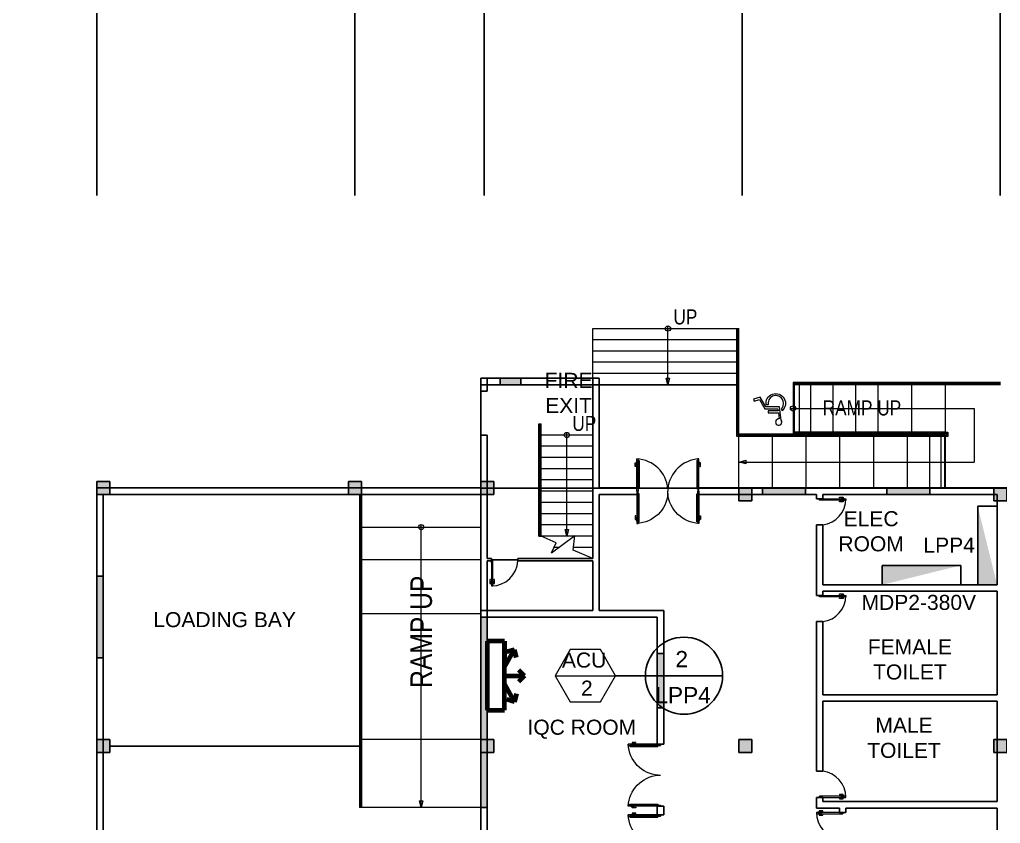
# Model space of a CAD drawing. Header units: millimetres. Extents: x 3339 to 2017737, y 4955 to 2748989.
# Drawn here: x 1331398 to 1354195, y 1293912 to 1312598 of the extents above; entities that cross this region are included whole.
import ezdxf

# ---------------------------------------------------------------- set-up
doc = ezdxf.new("R2010")
doc.units = ezdxf.units.MM
doc.header["$LTSCALE"] = 30
for name, color, linetype, lineweight in [('A-DETL-GENF', 92, 'Continuous', 13), ('A-DOOR', 31, 'Continuous', 13), ('ACU', 4, 'Continuous', 13), ('STAIR', 1, 'Continuous', 5), ('T-WAL', 4, 'Continuous', 5)]:
    doc.layers.add(name, color=color, linetype=linetype, lineweight=lineweight)
for name, color, linetype in [('DIM LINES', 7, 'Continuous'), ('TEXT', 7, 'Continuous'), ('window', 92, 'Continuous')]:
    doc.layers.add(name, color=color, linetype=linetype)
doc.styles.add('Arial Narrow', font='ARIALN.TTF', dxfattribs={"height": 200})
doc.styles.get("Standard").update_dxf_attribs({"font": 'arial.ttf'})
doc.dimstyles.new('GREEN', dxfattribs={"dimtxt": 1000, "dimasz": 600, "dimexe": 0.18, "dimexo": 0.0625, "dimgap": 0.09, "dimtad": 2, "dimdec": 0, "dimzin": 0, "dimdsep": 46, "dimtxsty": 'Standard', "dimblk": 'ARCHTICK', "dimcen": 0.09, "dimclrd": 3, "dimclre": 3, "dimclrt": 2, "dimadec": 0, "dimazin": 0, "dimtfac": 1, "dimtdec": 0, "dimtofl": 0, "dimtmove": 0, "dimatfit": 3, "dimfxl": 1, "dimtolj": 1, "dimtzin": 0, "dimarcsym": 0})

# ---------------------------------------------------------------- blocks, each defined once
blk = doc.blocks.new('double door no base 0.5')
at = {"color": 0}
for p, q in [((62065, 59903), (62095, 59903)), ((63478, 59903), (63508, 59903))]:
    blk.add_line(p, q, dxfattribs=at)
at = {"layer": 'A-DETL-GENF'}
for p, q in [((62095, 59843), (62095, 59193)), ((62118, 59843), (62095, 59843)), ((62118, 59193), (62118, 59843)), ((63456, 59193), (63456, 59843)), ((63456, 59843), (63478, 59843)), ((63478, 59843), (63478, 59193)), ((62036, 59324), (62027, 59332)), ((62027, 59332), (62027, 59271)), ((62042, 59332), (62027, 59332)), ((62036, 59271), (62036, 59324)), ((62036, 59324), (62042, 59324)), ((62042, 59324), (62042, 59332)), ((62065, 59299), (62061, 59294)), ((62061, 59294), (62061, 59218)), ((62065, 59214), (62065, 59299)), ((63508, 59214), (63508, 59299)), ((63508, 59299), (63513, 59294)), ((63513, 59294), (63513, 59218)), ((63532, 59324), (63532, 59332)), ((63532, 59332), (63546, 59332)), ((63538, 59324), (63532, 59324)), ((63538, 59324), (63546, 59332)), ((63538, 59271), (63538, 59324)), ((63546, 59332), (63546, 59271)), ((62027, 59271), (62036, 59271)), ((62037, 59271), (62027, 59271)), ((62027, 59271), (62027, 59242)), ((62027, 59242), (62037, 59242)), ((62037, 59242), (62037, 59271)), ((62037, 59268), (62037, 59244)), ((62061, 59268), (62037, 59268)), ((62037, 59244), (62061, 59244)), ((62061, 59244), (62061, 59268)), ((62061, 59218), (62065, 59214)), ((62095, 59193), (62118, 59193)), ((63478, 59193), (63456, 59193)), ((63513, 59218), (63508, 59214)), ((63513, 59244), (63513, 59268)), ((63513, 59268), (63537, 59268)), ((63537, 59244), (63513, 59244)), ((63537, 59271), (63546, 59271)), ((63537, 59242), (63537, 59271)), ((63537, 59268), (63537, 59244)), ((63546, 59242), (63537, 59242)), ((63546, 59271), (63538, 59271)), ((63546, 59271), (63546, 59242))]:
    blk.add_line(p, q, dxfattribs=at)
at = {"layer": 'A-DOOR', "lineweight": 18}
for p, q in [((62065, 59903), (62065, 59153)), ((62065, 59903), (62095, 59903)), ((62095, 59153), (62095, 59903)), ((63478, 59153), (63478, 59903)), ((63508, 59903), (63478, 59903)), ((63508, 59903), (63508, 59153)), ((62065, 59153), (62095, 59153)), ((63508, 59153), (63478, 59153))]:
    blk.add_line(p, q, dxfattribs=at)
at = {"layer": 'A-DOOR'}
blk.add_line((62787, 59847), (62787, 59903), dxfattribs=at)
for centre, start, end in [((62030, 59913), 272.6963, 355.0387), ((63544, 59913), 184.9613, 267.3037)]:
    blk.add_arc(centre, 760, start, end, dxfattribs=at)
blk = doc.blocks.new('_ArchTick')
at = {"color": 0, "linetype": 'ByBlock', "const_width": 0.15}
blk.add_lwpolyline([(-0.5, -0.5), (0.5, 0.5)], dxfattribs=at)
blk = doc.blocks.new('*D871')
at = {"layer": 'Defpoints', "color": 0, "transparency": 16777216}
for p in [(1375193, 1324539), (1285193, 1308509), (1375193, 1301709)]:
    blk.add_point(p, dxfattribs=at)
at = {"layer": 'DIM LINES', "color": 3, "linetype": 'ByBlock', "lineweight": -2, "transparency": 16777216}
for p, q in [((1285193, 1308509), (1285193, 1324539)), ((1285193, 1324539), (1375193, 1324539)), ((1375193, 1301709), (1375193, 1324539))]:
    blk.add_line(p, q, dxfattribs=at)
at = {"layer": 'DIM LINES', "color": 3, "lineweight": -2, "transparency": 16777216, "xscale": 600, "yscale": 600, "zscale": 600, "rotation": 180}
blk.add_blockref('_ArchTick', (1285193, 1324539), dxfattribs=at)
at = {"layer": 'DIM LINES', "color": 3, "lineweight": -2, "transparency": 16777216, "xscale": 600, "yscale": 600, "zscale": 600}
blk.add_blockref('_ArchTick', (1375193, 1324539), dxfattribs=at)
at = {"layer": 'DIM LINES', "color": 2, "transparency": 16777216, "insert": (1330193, 1325050), "char_height": 1000, "attachment_point": 5}
blk.add_mtext('\\A1;90000', dxfattribs=at)
blk = doc.blocks.new('*D873')
at = {"layer": 'Defpoints', "color": 0, "transparency": 16777216}
for p in [(1333193, 1319497), (1329193, 1308509), (1333193, 1308509)]:
    blk.add_point(p, dxfattribs=at)
at = {"layer": 'DIM LINES', "color": 3, "linetype": 'ByBlock', "lineweight": -2, "transparency": 16777216}
for p, q in [((1329193, 1308509), (1329193, 1319497)), ((1329193, 1319497), (1333193, 1319497)), ((1333193, 1308509), (1333193, 1319497))]:
    blk.add_line(p, q, dxfattribs=at)
at = {"layer": 'DIM LINES', "color": 3, "lineweight": -2, "transparency": 16777216, "xscale": 600, "yscale": 600, "zscale": 600, "rotation": 180}
blk.add_blockref('_ArchTick', (1329193, 1319497), dxfattribs=at)
at = {"layer": 'DIM LINES', "color": 3, "lineweight": -2, "transparency": 16777216, "xscale": 600, "yscale": 600, "zscale": 600}
blk.add_blockref('_ArchTick', (1333193, 1319497), dxfattribs=at)
at = {"layer": 'DIM LINES', "color": 2, "transparency": 16777216, "insert": (1331193, 1320008), "char_height": 1000, "attachment_point": 5}
blk.add_mtext('\\A1;4000', dxfattribs=at)
blk = doc.blocks.new('*D724')
at = {"layer": 'Defpoints', "color": 0, "transparency": 16777216}
for p in [(1354193, 1319497), (1333193, 1308509), (1354193, 1308509)]:
    blk.add_point(p, dxfattribs=at)
at = {"layer": 'DIM LINES', "color": 3, "linetype": 'ByBlock', "lineweight": -2, "transparency": 16777216}
for p, q in [((1333193, 1308509), (1333193, 1319497)), ((1333193, 1319497), (1354193, 1319497)), ((1354193, 1308509), (1354193, 1319497))]:
    blk.add_line(p, q, dxfattribs=at)
at = {"layer": 'DIM LINES', "color": 3, "lineweight": -2, "transparency": 16777216, "xscale": 600, "yscale": 600, "zscale": 600, "rotation": 180}
blk.add_blockref('_ArchTick', (1333193, 1319497), dxfattribs=at)
at = {"layer": 'DIM LINES', "color": 3, "lineweight": -2, "transparency": 16777216, "xscale": 600, "yscale": 600, "zscale": 600}
blk.add_blockref('_ArchTick', (1354193, 1319497), dxfattribs=at)
at = {"layer": 'DIM LINES', "color": 2, "transparency": 16777216, "insert": (1343693, 1320008), "char_height": 1000, "attachment_point": 5}
blk.add_mtext('\\A1;21000', dxfattribs=at)
blk = doc.blocks.new('*D725')
at = {"layer": 'Defpoints', "color": 0, "transparency": 16777216}
for p in [(1375193, 1319497), (1354193, 1308509), (1375193, 1308509)]:
    blk.add_point(p, dxfattribs=at)
at = {"layer": 'DIM LINES', "color": 3, "linetype": 'ByBlock', "lineweight": -2, "transparency": 16777216}
for p, q in [((1354193, 1308509), (1354193, 1319497)), ((1354193, 1319497), (1375193, 1319497)), ((1375193, 1308509), (1375193, 1319497))]:
    blk.add_line(p, q, dxfattribs=at)
at = {"layer": 'DIM LINES', "color": 3, "lineweight": -2, "transparency": 16777216, "xscale": 600, "yscale": 600, "zscale": 600, "rotation": 180}
blk.add_blockref('_ArchTick', (1354193, 1319497), dxfattribs=at)
at = {"layer": 'DIM LINES', "color": 3, "lineweight": -2, "transparency": 16777216, "xscale": 600, "yscale": 600, "zscale": 600}
blk.add_blockref('_ArchTick', (1375193, 1319497), dxfattribs=at)
at = {"layer": 'DIM LINES', "color": 2, "transparency": 16777216, "insert": (1364693, 1320008), "char_height": 1000, "attachment_point": 5}
blk.add_mtext('\\A1;21000', dxfattribs=at)
blk = doc.blocks.new('*D733')
at = {"layer": 'Defpoints', "color": 0, "transparency": 16777216}
for p in [(1333193, 1316216), (1329193, 1308509), (1333193, 1308509)]:
    blk.add_point(p, dxfattribs=at)
at = {"layer": 'DIM LINES', "color": 3, "linetype": 'ByBlock', "lineweight": -2, "transparency": 16777216}
for p, q in [((1329193, 1308509), (1329193, 1316217)), ((1329193, 1316216), (1333193, 1316216)), ((1333193, 1308509), (1333193, 1316217))]:
    blk.add_line(p, q, dxfattribs=at)
at = {"layer": 'DIM LINES', "color": 3, "lineweight": -2, "transparency": 16777216, "xscale": 600, "yscale": 600, "zscale": 600, "rotation": 180}
blk.add_blockref('_ArchTick', (1329193, 1316216), dxfattribs=at)
at = {"layer": 'DIM LINES', "color": 3, "lineweight": -2, "transparency": 16777216, "xscale": 600, "yscale": 600, "zscale": 600}
blk.add_blockref('_ArchTick', (1333193, 1316216), dxfattribs=at)
at = {"layer": 'DIM LINES', "color": 2, "transparency": 16777216, "insert": (1331193, 1316727), "char_height": 1000, "attachment_point": 5}
blk.add_mtext('\\A1;4000', dxfattribs=at)
blk = doc.blocks.new('*D734')
at = {"layer": 'Defpoints', "color": 0, "transparency": 16777216}
for p in [(1339193, 1316217), (1333193, 1308509), (1339193, 1308509)]:
    blk.add_point(p, dxfattribs=at)
at = {"layer": 'DIM LINES', "color": 3, "linetype": 'ByBlock', "lineweight": -2, "transparency": 16777216}
for p, q in [((1333193, 1308509), (1333193, 1316217)), ((1333193, 1316217), (1339193, 1316217)), ((1339193, 1308509), (1339193, 1316217))]:
    blk.add_line(p, q, dxfattribs=at)
at = {"layer": 'DIM LINES', "color": 3, "lineweight": -2, "transparency": 16777216, "xscale": 600, "yscale": 600, "zscale": 600, "rotation": 180}
blk.add_blockref('_ArchTick', (1333193, 1316217), dxfattribs=at)
at = {"layer": 'DIM LINES', "color": 3, "lineweight": -2, "transparency": 16777216, "xscale": 600, "yscale": 600, "zscale": 600}
blk.add_blockref('_ArchTick', (1339193, 1316217), dxfattribs=at)
at = {"layer": 'DIM LINES', "color": 2, "transparency": 16777216, "insert": (1336193, 1316727), "char_height": 1000, "attachment_point": 5}
blk.add_mtext('\\A1;6000', dxfattribs=at)
blk = doc.blocks.new('*D735')
at = {"layer": 'Defpoints', "color": 0, "transparency": 16777216}
for p in [(1342193, 1316217), (1339193, 1308509), (1342193, 1308509)]:
    blk.add_point(p, dxfattribs=at)
at = {"layer": 'DIM LINES', "color": 3, "linetype": 'ByBlock', "lineweight": -2, "transparency": 16777216}
for p, q in [((1339193, 1308509), (1339193, 1316217)), ((1339193, 1316217), (1342193, 1316217)), ((1342193, 1308509), (1342193, 1316217))]:
    blk.add_line(p, q, dxfattribs=at)
at = {"layer": 'DIM LINES', "color": 3, "lineweight": -2, "transparency": 16777216, "xscale": 600, "yscale": 600, "zscale": 600, "rotation": 180}
blk.add_blockref('_ArchTick', (1339193, 1316217), dxfattribs=at)
at = {"layer": 'DIM LINES', "color": 3, "lineweight": -2, "transparency": 16777216, "xscale": 600, "yscale": 600, "zscale": 600}
blk.add_blockref('_ArchTick', (1342193, 1316217), dxfattribs=at)
at = {"layer": 'DIM LINES', "color": 2, "transparency": 16777216, "insert": (1340693, 1316728), "char_height": 1000, "attachment_point": 5}
blk.add_mtext('\\A1;3000', dxfattribs=at)
blk = doc.blocks.new('*D736')
at = {"layer": 'Defpoints', "color": 0, "transparency": 16777216}
for p in [(1348193, 1316217), (1342193, 1308509), (1348193, 1308509)]:
    blk.add_point(p, dxfattribs=at)
at = {"layer": 'DIM LINES', "color": 3, "linetype": 'ByBlock', "lineweight": -2, "transparency": 16777216}
for p, q in [((1342193, 1308509), (1342193, 1316217)), ((1342193, 1316217), (1348193, 1316217)), ((1348193, 1308509), (1348193, 1316217))]:
    blk.add_line(p, q, dxfattribs=at)
at = {"layer": 'DIM LINES', "color": 3, "lineweight": -2, "transparency": 16777216, "xscale": 600, "yscale": 600, "zscale": 600, "rotation": 180}
blk.add_blockref('_ArchTick', (1342193, 1316217), dxfattribs=at)
at = {"layer": 'DIM LINES', "color": 3, "lineweight": -2, "transparency": 16777216, "xscale": 600, "yscale": 600, "zscale": 600}
blk.add_blockref('_ArchTick', (1348193, 1316217), dxfattribs=at)
at = {"layer": 'DIM LINES', "color": 2, "transparency": 16777216, "insert": (1345193, 1316727), "char_height": 1000, "attachment_point": 5}
blk.add_mtext('\\A1;6000', dxfattribs=at)
blk = doc.blocks.new('*D737')
at = {"layer": 'Defpoints', "color": 0, "transparency": 16777216}
for p in [(1354193, 1316217), (1348193, 1308509), (1354193, 1308509)]:
    blk.add_point(p, dxfattribs=at)
at = {"layer": 'DIM LINES', "color": 3, "linetype": 'ByBlock', "lineweight": -2, "transparency": 16777216}
for p, q in [((1348193, 1308509), (1348193, 1316217)), ((1348193, 1316217), (1354193, 1316217)), ((1354193, 1308509), (1354193, 1316217))]:
    blk.add_line(p, q, dxfattribs=at)
at = {"layer": 'DIM LINES', "color": 3, "lineweight": -2, "transparency": 16777216, "xscale": 600, "yscale": 600, "zscale": 600, "rotation": 180}
blk.add_blockref('_ArchTick', (1348193, 1316217), dxfattribs=at)
at = {"layer": 'DIM LINES', "color": 3, "lineweight": -2, "transparency": 16777216, "xscale": 600, "yscale": 600, "zscale": 600}
blk.add_blockref('_ArchTick', (1354193, 1316217), dxfattribs=at)
at = {"layer": 'DIM LINES', "color": 2, "transparency": 16777216, "insert": (1351193, 1316727), "char_height": 1000, "attachment_point": 5}
blk.add_mtext('\\A1;6000', dxfattribs=at)
blk = doc.blocks.new('*D738')
at = {"layer": 'Defpoints', "color": 0, "transparency": 16777216}
for p in [(1360193, 1316217), (1354193, 1308509), (1360193, 1308509)]:
    blk.add_point(p, dxfattribs=at)
at = {"layer": 'DIM LINES', "color": 3, "linetype": 'ByBlock', "lineweight": -2, "transparency": 16777216}
for p, q in [((1354193, 1308509), (1354193, 1316217)), ((1354193, 1316217), (1360193, 1316217)), ((1360193, 1308509), (1360193, 1316217))]:
    blk.add_line(p, q, dxfattribs=at)
at = {"layer": 'DIM LINES', "color": 3, "lineweight": -2, "transparency": 16777216, "xscale": 600, "yscale": 600, "zscale": 600, "rotation": 180}
blk.add_blockref('_ArchTick', (1354193, 1316217), dxfattribs=at)
at = {"layer": 'DIM LINES', "color": 3, "lineweight": -2, "transparency": 16777216, "xscale": 600, "yscale": 600, "zscale": 600}
blk.add_blockref('_ArchTick', (1360193, 1316217), dxfattribs=at)
at = {"layer": 'DIM LINES', "color": 2, "transparency": 16777216, "insert": (1357193, 1316727), "char_height": 1000, "attachment_point": 5}
blk.add_mtext('\\A1;6000', dxfattribs=at)
blk = doc.blocks.new('*D880')
at = {"layer": 'Defpoints', "color": 0, "transparency": 16777216}
for p in [(1342118, 1301709), (1382779, 1301709), (1375193, 1238709)]:
    blk.add_point(p, dxfattribs=at)
at = {"layer": 'DIM LINES', "color": 3, "linetype": 'ByBlock', "lineweight": -2, "transparency": 16777216}
for p, q in [((1342119, 1301709), (1382779, 1301709)), ((1382779, 1238709), (1382779, 1301709)), ((1375194, 1238709), (1382779, 1238709))]:
    blk.add_line(p, q, dxfattribs=at)
at = {"layer": 'DIM LINES', "color": 3, "lineweight": -2, "transparency": 16777216, "xscale": 600, "yscale": 600, "zscale": 600}
for p, rotation in [((1382779, 1301709), 90), ((1382779, 1238709), 270)]:
    blk.add_blockref('_ArchTick', p, dxfattribs=dict(at, rotation=rotation))
at = {"layer": 'DIM LINES', "color": 2, "transparency": 16777216, "insert": (1383290, 1270209), "char_height": 1000, "attachment_point": 5, "rotation": 90}
blk.add_mtext('\\A1;63000', dxfattribs=at)
blk = doc.blocks.new('Poste with lines')
h = blk.add_hatch(color=2)
h.dxf.hatch_style = 1
h.paths.add_polyline_path([(13203, 12318), (12903, 12318), (12903, 12018), (13203, 12018)])
at = {"color": 0}
for p, q in [((12903, 12018), (12903, 12318)), ((12903, 12318), (13203, 12318)), ((13203, 12318), (13203, 12018)), ((12903, 12018), (12903, 12168)), ((12903, 12018), (13053, 12018)), ((13053, 12018), (12903, 12018)), ((13203, 12018), (12903, 12018))]:
    blk.add_line(p, q, dxfattribs=at)
blk = doc.blocks.new('slash')
at = {"layer": 'STAIR'}
for p, q in [((2543, 11669), (2695, 12018)), ((2309, 11772), (2708, 11231)), ((2173, 10818), (2370, 11270))]:
    blk.add_line(p, q, dxfattribs=at)
for points in [[(2309, 11772), (2543, 11669)], [(2370, 11270), (2708, 11231)]]:
    blk.add_lwpolyline(points, dxfattribs=at)

msp = doc.modelspace()

# ---------------------------------------------------------------- hatches: boundary and pattern name
at = {"true_color": 0xf8d731}
h = msp.add_hatch(color=40, dxfattribs=at)
h.dxf.hatch_style = 1
h.paths.add_polyline_path([(1353668.449, 1299459.177), (1354118.449, 1299459.177), (1353668.449, 1301284.177)])
h = msp.add_hatch(color=40, dxfattribs=at)
h.dxf.hatch_style = 1
h.paths.add_polyline_path([(1351448.978, 1299909.177), (1351448.978, 1299459.177), (1353273.978, 1299909.177)])
at = {"layer": 'window'}
h = msp.add_hatch(color=256, dxfattribs=at)
h.dxf.hatch_style = 1
h.paths.add_polyline_path([(1343048.449, 1304259.357), (1342568.449, 1304259.357), (1342568.449, 1304109.357), (1343048.449, 1304109.357)])
h = msp.add_hatch(color=256, dxfattribs=at)
h.dxf.hatch_style = 1
h.paths.add_polyline_path([(1349667.639, 1301709.357), (1348667.639, 1301709.357), (1348667.639, 1301559.357), (1349667.639, 1301559.357)])
h = msp.add_hatch(color=256, dxfattribs=at)
h.dxf.hatch_style = 1
h.paths.add_polyline_path([(1352558.379, 1301709.357), (1351558.379, 1301709.357), (1351558.379, 1301559.357), (1352558.379, 1301559.357)])
h = msp.add_hatch(color=256, dxfattribs=at)
h.dxf.hatch_style = 1
h.paths.add_polyline_path([(1333343.449, 1299659.357), (1333195.069, 1299659.357), (1333195.069, 1297759.357), (1333343.449, 1297759.357)])
h = msp.add_hatch(color=256, dxfattribs=at)
h.dxf.hatch_style = 1
h.paths.add_polyline_path([(1342268.449, 1298709.357), (1342118.449, 1298709.357), (1342118.449, 1295859.357), (1342268.449, 1295859.357)])
h.paths.add_polyline_path([(1342268.449, 1295559.357), (1342118.449, 1295559.357), (1342118.449, 1294284.357), (1342268.449, 1294284.357)])
h = msp.add_hatch(color=256, dxfattribs=at)
h.dxf.hatch_style = 1
h.paths.add_polyline_path([(1346218.449, 1297864.191), (1346218.449, 1296597.524), (1346368.449, 1296597.524), (1346368.449, 1297864.191)])

# ---------------------------------------------------------------- linework, layer by layer
at = {"color": 0}
for p, q in [((1342568.449, 1304259.357), (1342118.449, 1304259.357)), ((1342118.449, 1304109.357), (1342118.449, 1304259.357)), ((1342268.449, 1304259.357), (1342568.449, 1304259.357)), ((1342568.449, 1304259.357), (1343048.449, 1304259.357)), ((1344868.449, 1304259.357), (1342748.449, 1304259.357)), ((1344868.449, 1304259.357), (1344868.449, 1301709.357)), ((1342118.449, 1303959.357), (1342118.449, 1304109.357)), ((1342568.449, 1304109.357), (1342268.449, 1304109.357)), ((1342268.449, 1304109.357), (1342268.449, 1303959.357)), ((1344718.449, 1304109.357), (1342568.449, 1304109.357)), ((1344718.449, 1304109.357), (1344718.449, 1301709.357)), ((1342118.449, 1301709.357), (1342118.449, 1303959.357)), ((1342268.449, 1303959.357), (1342118.449, 1303959.357)), ((1342268.449, 1302939.913), (1342118.449, 1302939.913)), ((1342268.449, 1301859.357), (1342268.449, 1302939.913)), ((1342118.449, 1301709.357), (1342118.449, 1301859.357)), ((1342268.449, 1301559.357), (1342268.449, 1301859.357)), ((1333193.449, 1286415.233), (1333193.449, 1301709.357)), ((1333193.449, 1301709.357), (1342118.449, 1301709.357)), ((1333193.449, 1301559.357), (1342118.449, 1301559.357)), ((1333343.449, 1286415.233), (1333343.449, 1301559.357)), ((1342118.449, 1289559.357), (1342118.449, 1301559.357)), ((1342268.449, 1300067.691), (1342268.449, 1301559.357)), ((1344718.449, 1301709.357), (1344718.449, 1300067.691)), ((1344868.449, 1301709.357), (1345746.139, 1301709.357)), ((1345746.139, 1301559.357), (1344868.449, 1301559.357)), ((1344868.449, 1301559.357), (1344868.449, 1298859.357)), ((1345168.449, 1301709.357), (1345471.949, 1301709.357)), ((1345471.949, 1301709.357), (1345168.449, 1301709.357)), ((1345168.449, 1301709.357), (1345471.949, 1301709.357)), ((1345168.449, 1301709.357), (1345471.949, 1301709.357)), ((1345168.449, 1301559.357), (1345471.949, 1301559.357)), ((1347189.139, 1301709.355), (1361200.999, 1301709.457)), ((1347189.139, 1301559.338), (1349918.449, 1301559.357)), ((1349918.449, 1301559.357), (1349918.449, 1301459.357)), ((1350068.449, 1301559.357), (1354118.449, 1301559.357)), ((1350068.449, 1301559.357), (1350068.449, 1301459.357)), ((1354118.449, 1299459.357), (1354118.449, 1301559.357)), ((1344718.449, 1301409.357), (1344718.449, 1300067.691)), ((1350068.449, 1301459.357), (1349918.449, 1301459.357)), ((1349993.449, 1301459.357), (1349993.449, 1301429.357)), ((1349993.449, 1301459.357), (1350068.449, 1301459.357)), ((1349918.449, 1300853.482), (1349918.449, 1299209.357)), ((1350068.449, 1300853.482), (1349918.449, 1300853.482)), ((1350068.449, 1300853.482), (1350068.449, 1299459.357)), ((1342368.449, 1300067.691), (1342268.449, 1300067.691)), ((1342368.449, 1300017.691), (1342268.449, 1300017.691)), ((1342268.449, 1300017.691), (1342368.449, 1300017.691)), ((1342268.449, 1298859.357), (1342268.449, 1300017.691)), ((1342368.449, 1300017.691), (1342368.449, 1300067.691)), ((1342978.437, 1300042.691), (1342368.449, 1300042.691)), ((1344718.449, 1300067.691), (1342978.437, 1300067.691)), ((1342978.437, 1300017.691), (1342978.437, 1300067.691)), ((1344718.449, 1300017.691), (1342978.437, 1300017.691)), ((1344718.449, 1300017.691), (1344718.449, 1298859.357)), ((1344718.449, 1300017.691), (1344718.449, 1298859.357)), ((1350068.449, 1299459.357), (1354118.449, 1299459.357)), ((1350068.449, 1299309.357), (1350068.449, 1299209.357)), ((1350068.449, 1299309.357), (1354118.449, 1299309.357)), ((1354118.449, 1296901.024), (1354118.449, 1299309.357)), ((1350068.449, 1299209.357), (1349918.449, 1299209.357)), ((1349993.449, 1299209.357), (1349993.449, 1299179.357)), ((1349993.449, 1299209.357), (1350068.449, 1299209.357)), ((1342268.449, 1298859.357), (1344718.449, 1298859.357)), ((1344718.449, 1298859.357), (1342268.449, 1298859.357)), ((1344868.449, 1298859.357), (1345168.449, 1298859.357)), ((1345168.449, 1298859.357), (1346368.449, 1298859.357)), ((1346368.449, 1298859.357), (1346368.449, 1295752.357)), ((1342268.449, 1289709.357), (1342268.449, 1298709.357)), ((1342268.449, 1298709.357), (1346218.449, 1298709.357)), ((1344718.449, 1298709.357), (1342268.449, 1298709.357)), ((1344868.449, 1298709.357), (1342268.449, 1298709.357)), ((1346218.449, 1298709.357), (1346218.449, 1295752.357)), ((1346218.449, 1298709.357), (1346218.449, 1295752.357)), ((1349918.449, 1298603.482), (1349918.449, 1295123.566)), ((1350068.449, 1298603.482), (1349918.449, 1298603.482)), ((1350068.449, 1298603.482), (1350068.449, 1296901.024)), ((1350068.449, 1296901.024), (1354118.449, 1296901.024)), ((1350068.449, 1296751.024), (1350068.449, 1295123.566)), ((1350068.449, 1296751.024), (1354118.449, 1296751.024)), ((1354118.449, 1294417.691), (1354118.449, 1296751.024)), ((1333495.069, 1295709.357), (1339295.069, 1295709.357)), ((1346218.449, 1295752.357), (1346368.449, 1295752.357)), ((1350068.449, 1295123.566), (1349918.449, 1295123.566)), ((1349918.449, 1294517.691), (1349918.449, 1294267.691)), ((1350068.449, 1294517.691), (1349918.449, 1294517.691)), ((1349993.449, 1294547.691), (1349993.449, 1294517.691)), ((1349993.449, 1294547.691), (1349993.449, 1294517.691)), ((1349993.449, 1294517.691), (1350068.449, 1294517.691)), ((1350068.449, 1294517.691), (1350068.449, 1294417.691)), ((1346218.449, 1294309.357), (1346218.449, 1294109.357)), ((1346218.449, 1294109.357), (1346218.449, 1294309.357)), ((1346218.449, 1294309.357), (1346293.449, 1294309.357)), ((1346218.449, 1294309.357), (1346218.449, 1294209.357)), ((1346293.449, 1294309.357), (1346368.449, 1294309.357)), ((1346368.449, 1294309.357), (1346368.449, 1294109.357)), ((1346368.449, 1294309.357), (1346368.449, 1294109.357)), ((1349918.449, 1294267.691), (1350453.949, 1294267.691)), ((1350068.449, 1294417.691), (1354118.449, 1294417.691)), ((1350453.949, 1294267.691), (1350453.949, 1294167.691)), ((1350453.949, 1294267.691), (1350453.949, 1294167.691)), ((1350603.949, 1294267.691), (1354118.449, 1294267.691)), ((1350603.949, 1294267.691), (1350603.949, 1294167.691)), ((1354118.449, 1291859.357), (1354118.449, 1294267.691)), ((1346368.449, 1294109.357), (1346218.449, 1294109.357)), ((1350453.949, 1294167.691), (1350603.949, 1294167.691)), ((1350528.949, 1294167.691), (1350528.949, 1294137.691)), ((1350528.949, 1294137.691), (1350528.949, 1294167.691)), ((1350528.949, 1294137.691), (1350528.949, 1294167.691))]:
    msp.add_line(p, q, dxfattribs=at)
for p, q in [((1342268.449, 1304109.357), (1342268.449, 1304259.357)), ((1344718.449, 1304109.357), (1344718.449, 1304259.357)), ((1344718.449, 1304259.357), (1344718.449, 1304109.357)), ((1342268.449, 1304109.357), (1342118.449, 1304109.357)), ((1344718.449, 1304109.357), (1344868.449, 1304109.357)), ((1344718.449, 1303201.024), (1344718.449, 1300067.691)), ((1348416.829, 1301559.357), (1349918.449, 1301559.357)), ((1348667.639, 1301709.357), (1348667.639, 1301559.357)), ((1349667.639, 1301559.357), (1349667.639, 1301709.357)), ((1351558.379, 1301709.357), (1351558.379, 1301559.357)), ((1352558.379, 1301559.357), (1352558.379, 1301709.357)), ((1353668.449, 1301284.177), (1353668.449, 1299459.177)), ((1353668.449, 1301284.177), (1354118.449, 1301284.177)), ((1354118.449, 1301284.177), (1354118.449, 1299459.177)), ((1342368.449, 1300017.691), (1342368.449, 1299967.691)), ((1353273.978, 1299909.177), (1351448.978, 1299909.177)), ((1351448.978, 1299909.177), (1351448.978, 1299459.177)), ((1353273.978, 1299909.177), (1353273.978, 1299459.177)), ((1333195.069, 1299659.357), (1333195.069, 1297759.357)), ((1353273.978, 1299459.177), (1351448.978, 1299459.177)), ((1353668.449, 1299459.177), (1354118.449, 1299459.177)), ((1342268.449, 1298859.357), (1342118.449, 1298859.357)), ((1342118.449, 1298709.357), (1342118.449, 1298859.357)), ((1342118.449, 1298859.357), (1342118.449, 1298709.357)), ((1342268.449, 1298859.357), (1342268.449, 1298709.357)), ((1342268.449, 1298709.357), (1342118.449, 1298709.357)), ((1345246.132, 1297344.986), (1345940.835, 1297344.986)), ((1346840.835, 1297344.986), (1345940.835, 1297344.986)), ((1345940.835, 1297344.986), (1347740.835, 1297344.986)), ((1346840.835, 1297344.986), (1346840.835, 1297344.986))]:
    msp.add_line(p, q)
at = {"lineweight": 211, "ltscale": 5}
msp.add_line((1342268.449, 1298144.986), (1342268.449, 1296544.986), dxfattribs=at)
msp.add_circle((1346840.835, 1297344.986), 896.27)
at = {"layer": 'A-DETL-GENF'}
for p, q in [((1350452.856, 1301497.457), (1350514.662, 1301497.457)), ((1350452.856, 1301483.087), (1350452.856, 1301497.457)), ((1350461.747, 1301488.872), (1350453.162, 1301497.457)), ((1350514.662, 1301497.457), (1350514.662, 1301488.872)), ((1350514.662, 1301487.932), (1350514.662, 1301497.457)), ((1350514.662, 1301497.457), (1350543.237, 1301497.457)), ((1350543.237, 1301497.457), (1350543.237, 1301487.932)), ((1350461.747, 1301483.087), (1350452.856, 1301483.087)), ((1350452.856, 1301391.257), (1350452.856, 1301405.628)), ((1350452.856, 1301405.628), (1350461.747, 1301405.628)), ((1350514.662, 1301391.257), (1350452.856, 1301391.257)), ((1350461.747, 1301399.843), (1350453.162, 1301391.257)), ((1350514.662, 1301488.872), (1350461.747, 1301488.872)), ((1350461.747, 1301488.872), (1350461.747, 1301483.087)), ((1350461.747, 1301405.628), (1350461.747, 1301399.843)), ((1350461.747, 1301399.843), (1350514.662, 1301399.843)), ((1350486.087, 1301459.357), (1350490.849, 1301464.12)), ((1350571.812, 1301459.357), (1350486.087, 1301459.357)), ((1350490.849, 1301424.595), (1350486.087, 1301429.357)), ((1350486.087, 1301429.357), (1350571.812, 1301429.357)), ((1350490.849, 1301464.12), (1350567.049, 1301464.12)), ((1350567.049, 1301424.595), (1350490.849, 1301424.595)), ((1350543.237, 1301487.932), (1350514.662, 1301487.932)), ((1350514.662, 1301400.782), (1350543.237, 1301400.782)), ((1350514.662, 1301391.257), (1350514.662, 1301400.782)), ((1350514.662, 1301399.843), (1350514.662, 1301391.257)), ((1350543.237, 1301391.257), (1350514.662, 1301391.257)), ((1350517.043, 1301487.932), (1350540.856, 1301487.932)), ((1350517.043, 1301464.12), (1350517.043, 1301487.932)), ((1350540.856, 1301464.12), (1350517.043, 1301464.12)), ((1350517.043, 1301400.782), (1350517.043, 1301424.595)), ((1350517.043, 1301424.595), (1350540.856, 1301424.595)), ((1350540.856, 1301400.782), (1350517.043, 1301400.782)), ((1350540.856, 1301487.932), (1350540.856, 1301464.12)), ((1350540.856, 1301424.595), (1350540.856, 1301400.782)), ((1350543.237, 1301400.782), (1350543.237, 1301391.257)), ((1350567.049, 1301464.12), (1350571.812, 1301459.357)), ((1350571.812, 1301429.357), (1350567.049, 1301424.595)), ((1342330.349, 1299583.284), (1342330.349, 1299521.478)), ((1342344.72, 1299583.284), (1342330.349, 1299583.284)), ((1342338.935, 1299574.393), (1342330.349, 1299582.978)), ((1342330.349, 1299521.478), (1342338.935, 1299521.478)), ((1342339.874, 1299521.478), (1342330.349, 1299521.478)), ((1342330.349, 1299521.478), (1342330.349, 1299492.903)), ((1342330.349, 1299492.903), (1342339.874, 1299492.903)), ((1342338.935, 1299521.478), (1342338.935, 1299574.393)), ((1342338.935, 1299574.393), (1342344.72, 1299574.393)), ((1342339.874, 1299492.903), (1342339.874, 1299521.478)), ((1342339.874, 1299519.097), (1342339.874, 1299495.285)), ((1342363.687, 1299519.097), (1342339.874, 1299519.097)), ((1342339.874, 1299495.285), (1342363.687, 1299495.285)), ((1342344.72, 1299574.393), (1342344.72, 1299583.284)), ((1342368.449, 1299550.053), (1342363.687, 1299545.291)), ((1342363.687, 1299545.291), (1342363.687, 1299469.091)), ((1342363.687, 1299495.285), (1342363.687, 1299519.097)), ((1342363.687, 1299469.091), (1342368.449, 1299464.328)), ((1342368.449, 1299464.328), (1342368.449, 1299550.053)), ((1342403.212, 1299545.291), (1342398.449, 1299550.053)), ((1342398.449, 1299550.053), (1342398.449, 1299464.328)), ((1342398.449, 1299464.328), (1342403.212, 1299469.091)), ((1342403.212, 1299469.091), (1342403.212, 1299545.291)), ((1342427.024, 1299519.097), (1342403.212, 1299519.097)), ((1342403.212, 1299519.097), (1342403.212, 1299495.285)), ((1342403.212, 1299495.285), (1342427.024, 1299495.285)), ((1342436.549, 1299583.284), (1342422.179, 1299583.284)), ((1342422.179, 1299583.284), (1342422.179, 1299574.393)), ((1342422.179, 1299574.393), (1342427.964, 1299574.393)), ((1342427.024, 1299521.478), (1342427.024, 1299492.903)), ((1342436.549, 1299521.478), (1342427.024, 1299521.478)), ((1342427.024, 1299495.285), (1342427.024, 1299519.097)), ((1342427.024, 1299492.903), (1342436.549, 1299492.903)), ((1342427.964, 1299574.393), (1342436.549, 1299582.978)), ((1342427.964, 1299574.393), (1342427.964, 1299521.478)), ((1342427.964, 1299521.478), (1342436.549, 1299521.478)), ((1342436.549, 1299521.478), (1342436.549, 1299583.284)), ((1342436.549, 1299492.903), (1342436.549, 1299521.478)), ((1350452.856, 1299247.457), (1350514.662, 1299247.457)), ((1350452.856, 1299233.087), (1350452.856, 1299247.457)), ((1350461.747, 1299233.087), (1350452.856, 1299233.087)), ((1350461.747, 1299238.872), (1350453.162, 1299247.457)), ((1350514.662, 1299238.872), (1350461.747, 1299238.872)), ((1350461.747, 1299238.872), (1350461.747, 1299233.087)), ((1350486.087, 1299209.357), (1350490.849, 1299214.12)), ((1350490.849, 1299214.12), (1350567.049, 1299214.12)), ((1350514.662, 1299247.457), (1350514.662, 1299238.872)), ((1350514.662, 1299237.932), (1350514.662, 1299247.457)), ((1350514.662, 1299247.457), (1350543.237, 1299247.457)), ((1350543.237, 1299237.932), (1350514.662, 1299237.932)), ((1350517.043, 1299237.932), (1350540.856, 1299237.932)), ((1350517.043, 1299214.12), (1350517.043, 1299237.932)), ((1350540.856, 1299214.12), (1350517.043, 1299214.12)), ((1350540.856, 1299237.932), (1350540.856, 1299214.12)), ((1350543.237, 1299247.457), (1350543.237, 1299237.932)), ((1350567.049, 1299214.12), (1350571.812, 1299209.357)), ((1350452.856, 1299141.257), (1350452.856, 1299155.628)), ((1350452.856, 1299155.628), (1350461.747, 1299155.628)), ((1350514.662, 1299141.257), (1350452.856, 1299141.257)), ((1350461.747, 1299149.843), (1350453.162, 1299141.257)), ((1350461.747, 1299155.628), (1350461.747, 1299149.843)), ((1350461.747, 1299149.843), (1350514.662, 1299149.843)), ((1350571.812, 1299209.357), (1350486.087, 1299209.357)), ((1350490.849, 1299174.595), (1350486.087, 1299179.357)), ((1350486.087, 1299179.357), (1350571.812, 1299179.357)), ((1350567.049, 1299174.595), (1350490.849, 1299174.595)), ((1350514.662, 1299150.782), (1350543.237, 1299150.782)), ((1350514.662, 1299141.257), (1350514.662, 1299150.782)), ((1350514.662, 1299149.843), (1350514.662, 1299141.257)), ((1350543.237, 1299141.257), (1350514.662, 1299141.257)), ((1350517.043, 1299150.782), (1350517.043, 1299174.595)), ((1350517.043, 1299174.595), (1350540.856, 1299174.595)), ((1350540.856, 1299150.782), (1350517.043, 1299150.782)), ((1350540.856, 1299174.595), (1350540.856, 1299150.782)), ((1350543.237, 1299150.782), (1350543.237, 1299141.257)), ((1350571.812, 1299179.357), (1350567.049, 1299174.595)), ((1350452.856, 1294585.791), (1350452.856, 1294571.42)), ((1350514.662, 1294585.791), (1350452.856, 1294585.791)), ((1350452.856, 1294571.42), (1350461.747, 1294571.42)), ((1350461.747, 1294493.961), (1350452.856, 1294493.961)), ((1350452.856, 1294493.961), (1350452.856, 1294479.591)), ((1350452.856, 1294479.591), (1350514.662, 1294479.591)), ((1350461.747, 1294577.205), (1350453.162, 1294585.791)), ((1350461.747, 1294488.176), (1350453.162, 1294479.591)), ((1350461.747, 1294571.42), (1350461.747, 1294577.205)), ((1350461.747, 1294577.205), (1350514.662, 1294577.205)), ((1350461.747, 1294488.176), (1350461.747, 1294493.961)), ((1350514.662, 1294488.176), (1350461.747, 1294488.176)), ((1350490.849, 1294552.453), (1350486.087, 1294547.691)), ((1350486.087, 1294547.691), (1350571.812, 1294547.691)), ((1350571.812, 1294517.691), (1350486.087, 1294517.691)), ((1350486.087, 1294517.691), (1350490.849, 1294512.928)), ((1350567.049, 1294552.453), (1350490.849, 1294552.453)), ((1350490.849, 1294512.928), (1350567.049, 1294512.928)), ((1350514.662, 1294577.205), (1350514.662, 1294585.791)), ((1350543.237, 1294585.791), (1350514.662, 1294585.791)), ((1350514.662, 1294585.791), (1350514.662, 1294576.266)), ((1350514.662, 1294576.266), (1350543.237, 1294576.266)), ((1350514.662, 1294489.116), (1350514.662, 1294479.591)), ((1350543.237, 1294489.116), (1350514.662, 1294489.116)), ((1350514.662, 1294479.591), (1350514.662, 1294488.176)), ((1350514.662, 1294479.591), (1350543.237, 1294479.591)), ((1350517.043, 1294576.266), (1350517.043, 1294552.453)), ((1350540.856, 1294576.266), (1350517.043, 1294576.266)), ((1350517.043, 1294552.453), (1350540.856, 1294552.453)), ((1350540.856, 1294512.928), (1350517.043, 1294512.928)), ((1350517.043, 1294512.928), (1350517.043, 1294489.116)), ((1350517.043, 1294489.116), (1350540.856, 1294489.116)), ((1350540.856, 1294552.453), (1350540.856, 1294576.266)), ((1350540.856, 1294489.116), (1350540.856, 1294512.928)), ((1350543.237, 1294576.266), (1350543.237, 1294585.791)), ((1350543.237, 1294479.591), (1350543.237, 1294489.116)), ((1350571.812, 1294547.691), (1350567.049, 1294552.453)), ((1350567.049, 1294512.928), (1350571.812, 1294517.691)), ((1350007.737, 1294205.791), (1349979.162, 1294205.791)), ((1349979.162, 1294205.791), (1349979.162, 1294196.266)), ((1350069.542, 1294205.791), (1350007.737, 1294205.791)), ((1350007.737, 1294205.791), (1350007.737, 1294197.205)), ((1350007.737, 1294196.266), (1350007.737, 1294205.791)), ((1350060.651, 1294197.205), (1350069.237, 1294205.791)), ((1350069.542, 1294191.42), (1350069.542, 1294205.791)), ((1349955.349, 1294172.453), (1349950.587, 1294167.691)), ((1349950.587, 1294167.691), (1350036.312, 1294167.691)), ((1349950.587, 1294137.691), (1349955.349, 1294132.928)), ((1350036.312, 1294137.691), (1349950.587, 1294137.691)), ((1350031.549, 1294172.453), (1349955.349, 1294172.453)), ((1349955.349, 1294132.928), (1350031.549, 1294132.928)), ((1349979.162, 1294196.266), (1350007.737, 1294196.266)), ((1350007.737, 1294109.116), (1349979.162, 1294109.116)), ((1349979.162, 1294109.116), (1349979.162, 1294099.591)), ((1349979.162, 1294099.591), (1350007.737, 1294099.591)), ((1350005.356, 1294196.266), (1349981.543, 1294196.266)), ((1349981.543, 1294196.266), (1349981.543, 1294172.453)), ((1349981.543, 1294172.453), (1350005.356, 1294172.453)), ((1350005.356, 1294132.928), (1349981.543, 1294132.928)), ((1349981.543, 1294132.928), (1349981.543, 1294109.116)), ((1349981.543, 1294109.116), (1350005.356, 1294109.116)), ((1350005.356, 1294172.453), (1350005.356, 1294196.266)), ((1350005.356, 1294109.116), (1350005.356, 1294132.928)), ((1350007.737, 1294197.205), (1350060.651, 1294197.205)), ((1350007.737, 1294099.591), (1350007.737, 1294109.116)), ((1350060.651, 1294108.176), (1350007.737, 1294108.176)), ((1350007.737, 1294108.176), (1350007.737, 1294099.591)), ((1350007.737, 1294099.591), (1350069.542, 1294099.591)), ((1350036.312, 1294167.691), (1350031.549, 1294172.453)), ((1350031.549, 1294132.928), (1350036.312, 1294137.691)), ((1350060.651, 1294197.205), (1350060.651, 1294191.42)), ((1350060.651, 1294191.42), (1350069.542, 1294191.42)), ((1350069.542, 1294113.961), (1350060.651, 1294113.961)), ((1350060.651, 1294113.961), (1350060.651, 1294108.176)), ((1350060.651, 1294108.176), (1350069.237, 1294099.591)), ((1350069.542, 1294099.591), (1350069.542, 1294113.961))]:
    msp.add_line(p, q, dxfattribs=at)
at = {"layer": 'A-DOOR', "lineweight": 18}
for p, q in [((1349993.449, 1301429.357), (1349993.449, 1301459.357)), ((1349993.449, 1301459.357), (1350603.949, 1301459.357)), ((1350603.949, 1301429.357), (1349993.449, 1301429.357)), ((1350603.949, 1301459.357), (1350603.949, 1301429.357)), ((1342398.449, 1300042.691), (1342368.449, 1300042.691)), ((1342368.449, 1300042.691), (1342368.449, 1299432.191)), ((1342398.449, 1299432.191), (1342398.449, 1300042.691)), ((1342368.449, 1299432.191), (1342398.449, 1299432.191)), ((1349993.449, 1299179.357), (1349993.449, 1299209.357)), ((1349993.449, 1299209.357), (1350603.949, 1299209.357)), ((1350603.949, 1299179.357), (1349993.449, 1299179.357)), ((1350603.949, 1299209.357), (1350603.949, 1299179.357)), ((1349993.449, 1294547.691), (1349993.449, 1294517.691)), ((1350603.949, 1294547.691), (1349993.449, 1294547.691)), ((1349993.449, 1294517.691), (1350603.949, 1294517.691)), ((1350603.949, 1294517.691), (1350603.949, 1294547.691)), ((1350528.949, 1294167.691), (1349918.449, 1294167.691)), ((1349918.449, 1294167.691), (1349918.449, 1294137.691)), ((1349918.449, 1294137.691), (1350528.949, 1294137.691)), ((1350528.949, 1294137.691), (1350528.949, 1294167.691))]:
    msp.add_line(p, q, dxfattribs=at)
at = {"layer": 'A-DOOR'}
for centre, start, end in [((1349993.449, 1301459.357), 277.05662, 0), ((1342368.449, 1300042.691), 270, 357.6530792), ((1349993.449, 1299209.357), 277.05662, 0), ((1349993.449, 1294517.691), 0, 82.94338), ((1350528.949, 1294167.691), 180, 262.94338)]:
    msp.add_arc(centre, 610.5, start, end, dxfattribs=at)
at = {"layer": 'ACU', "lineweight": 211, "ltscale": 5}
for p, q in [((1342668.449, 1298144.986), (1342268.449, 1298144.986)), ((1342668.449, 1296544.986), (1342668.449, 1298144.986)), ((1342668.449, 1298144.986), (1342668.449, 1297544.986)), ((1342901.407, 1297948.48), (1342719.563, 1297899.756)), ((1342834.847, 1297833.196), (1342901.407, 1297948.48)), ((1342950.131, 1297766.637), (1342901.407, 1297948.48)), ((1342668.449, 1297544.986), (1342834.847, 1297833.196)), ((1343134.364, 1297344.986), (1343001.245, 1297478.105)), ((1342668.449, 1297344.986), (1343001.245, 1297344.986)), ((1342668.449, 1296544.986), (1342668.449, 1297344.986)), ((1343001.245, 1297344.986), (1343134.364, 1297344.986)), ((1343134.364, 1297344.986), (1343001.245, 1297211.868)), ((1343001.245, 1297211.868), (1343134.364, 1297344.986)), ((1342668.449, 1297144.986), (1342834.847, 1296856.776)), ((1342901.407, 1296741.492), (1342719.563, 1296790.217)), ((1342834.847, 1296856.776), (1342901.407, 1296741.492)), ((1342901.407, 1296741.492), (1342950.131, 1296923.336)), ((1342950.131, 1296923.336), (1342901.407, 1296741.492)), ((1342268.449, 1296544.986), (1342668.449, 1296544.986))]:
    msp.add_line(p, q, dxfattribs=at)
at = {"layer": 'ACU'}
msp.add_line((1343846.132, 1297344.986), (1345246.132, 1297344.986), dxfattribs=at)
msp.add_lwpolyline([(1344196.132, 1297951.204), (1343846.132, 1297344.986), (1344196.132, 1296738.769), (1344896.132, 1296738.769), (1345246.132, 1297344.986), (1344896.132, 1297951.204)], close=True, dxfattribs=at)
at = {"layer": 'STAIR'}
for p, q in [((1344718.449, 1305414.913), (1348116.829, 1305414.913)), ((1348066.829, 1302909.357), (1348066.829, 1305414.913)), ((1348091.829, 1302934.357), (1348091.829, 1305414.913)), ((1348116.829, 1302959.357), (1348116.829, 1305414.913)), ((1344868.449, 1304109.357), (1348066.829, 1304109.357)), ((1352920.069, 1303009.357), (1352920.069, 1304109.357)), ((1343468.449, 1303201.024), (1343518.449, 1303201.024)), ((1348116.829, 1301709.357), (1348116.829, 1302909.357)), ((1352920.069, 1303009.357), (1352970.069, 1303009.357)), ((1352920.069, 1302984.357), (1352945.069, 1302984.357)), ((1352945.069, 1302934.357), (1352920.069, 1302934.357)), ((1352920.069, 1301709.357), (1352920.069, 1302909.357)), ((1352970.069, 1302909.357), (1352920.069, 1302909.357)), ((1352945.069, 1302984.357), (1352945.069, 1302934.357)), ((1352970.069, 1303009.357), (1352970.069, 1302909.357)), ((1339295.069, 1301559.357), (1339295.069, 1294284.357)), ((1339320.069, 1301559.357), (1339320.069, 1294284.357)), ((1339345.069, 1301559.357), (1339345.069, 1294284.357)), ((1339345.069, 1301559.357), (1339345.069, 1300042.691)), ((1339345.069, 1300801.024), (1342118.449, 1300801.024)), ((1343468.449, 1300589.913), (1343518.449, 1300589.913)), ((1343867.103, 1300438.184), (1343518.449, 1300589.913)), ((1344718.449, 1300067.691), (1344266.547, 1300264.352)), ((1342118.449, 1300042.691), (1339345.069, 1300042.691)), ((1342118.449, 1298784.357), (1339345.069, 1298784.357)), ((1342118.449, 1295859.357), (1339345.069, 1295859.357)), ((1342118.449, 1294284.357), (1339295.069, 1294284.357))]:
    msp.add_line(p, q, dxfattribs=at)
at = {"layer": 'STAIR', "color": 1}
for p, q in [((1346467.639, 1304109.357), (1346467.639, 1305475.292)), ((1346467.639, 1304109.357), (1346425.674, 1304262.755)), ((1346425.674, 1304262.755), (1346506.439, 1304262.755)), ((1346506.439, 1304262.755), (1346467.639, 1304109.357)), ((1349315.245, 1303559.357), (1353582.569, 1303559.357)), ((1353582.569, 1303559.357), (1353582.569, 1302310.914)), ((1344118.449, 1300589.913), (1344118.449, 1303000.292)), ((1348122.52, 1302310.914), (1348275.918, 1302352.879)), ((1348275.918, 1302272.115), (1348122.52, 1302310.914)), ((1348122.52, 1302310.914), (1353582.569, 1302310.914)), ((1348275.918, 1302352.879), (1348275.918, 1302272.115)), ((1340731.759, 1294284.357), (1340731.759, 1300861.404)), ((1344118.449, 1300589.913), (1344076.484, 1300743.311)), ((1344076.484, 1300743.311), (1344157.249, 1300743.311)), ((1344157.249, 1300743.311), (1344118.449, 1300589.913)), ((1340731.759, 1294284.357), (1340689.794, 1294437.755)), ((1340689.794, 1294437.755), (1340770.559, 1294437.755)), ((1340770.559, 1294437.755), (1340731.759, 1294284.357))]:
    msp.add_line(p, q, dxfattribs=at)
at = {"layer": 'STAIR', "color": 244, "linetype": 'ByBlock', "true_color": 0x991b1e}
for p, q in [((1349525.625, 1303009.357), (1349525.625, 1304109.357)), ((1349786.736, 1303009.357), (1349786.736, 1304109.357)), ((1350308.958, 1303009.357), (1350308.958, 1304109.357)), ((1350831.18, 1303009.357), (1350831.18, 1304109.357)), ((1351353.403, 1303009.357), (1351353.403, 1304109.357)), ((1352136.736, 1303009.357), (1352136.736, 1304109.357)), ((1352920.069, 1303009.357), (1352920.069, 1304109.357)), ((1343468.449, 1300589.913), (1343468.449, 1303201.024)), ((1343493.449, 1300589.913), (1343493.449, 1303201.024)), ((1343518.449, 1300589.913), (1343518.449, 1303201.024)), ((1344718.449, 1300067.691), (1344718.449, 1303201.024)), ((1344718.449, 1302939.913), (1343518.449, 1302939.913)), ((1348900.163, 1301709.357), (1348900.163, 1302909.357)), ((1349683.496, 1301709.357), (1349683.496, 1302909.357)), ((1350466.829, 1301709.357), (1350466.829, 1302909.357)), ((1351250.163, 1301709.357), (1351250.163, 1302909.357)), ((1352033.496, 1301709.357), (1352033.496, 1302909.357)), ((1352555.718, 1301709.357), (1352555.718, 1302909.357)), ((1352816.829, 1301709.357), (1352816.829, 1302909.357)), ((1344718.449, 1302678.802), (1343518.449, 1302678.802)), ((1344718.449, 1302417.691), (1343518.449, 1302417.691)), ((1344718.449, 1302156.58), (1343518.449, 1302156.58)), ((1344718.449, 1301895.469), (1343518.449, 1301895.469)), ((1344718.449, 1301634.357), (1343518.449, 1301634.357)), ((1344718.449, 1301373.246), (1343518.449, 1301373.246)), ((1344718.449, 1301112.135), (1343518.449, 1301112.135)), ((1344718.449, 1300851.024), (1343518.449, 1300851.024)), ((1344287.996, 1300589.913), (1343518.449, 1300589.913)), ((1344718.449, 1300589.913), (1344303.749, 1300589.913)), ((1343934.693, 1300328.802), (1343819.502, 1300328.802)), ((1344718.449, 1300328.802), (1344273.912, 1300328.802))]:
    msp.add_line(p, q, dxfattribs=at)
at = {"layer": 'STAIR', "color": 0, "linetype": 'ByBlock'}
for points in [[(1349022.885, 1303548.626), (1349028.335, 1303503.602), (1348795.106, 1303503.602), (1348795.106, 1303458.579), (1349033.784, 1303458.579), (1349051.087, 1303315.638, 4.985504912), (1349099.833, 1303287.598), (1349062.787, 1303593.649), (1348744.408, 1303593.649), (1348614.52, 1303822.077), (1348459.398, 1303774.38), (1348472.63, 1303731.345), (1348593.232, 1303768.428), (1348718.216, 1303548.626)], [(1349118.97, 1303504.168), (1349112.124, 1303560.722, 1.607748101), (1348796.288, 1303638.672), (1348750.413, 1303638.672, -1.729757262)]]:
    msp.add_lwpolyline(points, format="xyb", close=True, dxfattribs=at)
at = {"layer": 'STAIR', "color": 1}
for centre in [(1346467.639, 1305414.913), (1349375.625, 1303559.357), (1344118.449, 1302939.913), (1340731.759, 1300801.024)]:
    msp.add_circle(centre, 60.379, dxfattribs=at)
at = {"layer": 'T-WAL', "color": 244, "linetype": 'ByBlock', "true_color": 0x991b1e}
for p, q in [((1344718.449, 1304109.357), (1344718.449, 1305414.913)), ((1348066.829, 1305153.802), (1344718.449, 1305153.802)), ((1348066.829, 1304892.691), (1344718.449, 1304892.691)), ((1348066.829, 1304631.58), (1344718.449, 1304631.58)), ((1348066.829, 1304370.469), (1344718.449, 1304370.469)), ((1348066.829, 1304109.357), (1344718.449, 1304109.357)), ((1354195.069, 1304159.357), (1349375.625, 1304159.357)), ((1349375.625, 1304159.357), (1349375.625, 1302959.357)), ((1354195.069, 1304134.357), (1349375.625, 1304134.357)), ((1354195.069, 1304109.357), (1349375.625, 1304109.357)), ((1349400.625, 1304109.357), (1349400.625, 1303009.357)), ((1352920.069, 1302909.357), (1348066.829, 1302909.357)), ((1352920.069, 1302934.357), (1348091.829, 1302934.357)), ((1352920.069, 1302959.357), (1348116.829, 1302959.357)), ((1352920.069, 1303009.357), (1349375.625, 1303009.357)), ((1352920.069, 1302984.357), (1349375.625, 1302984.357)), ((1352895.069, 1302909.357), (1352895.069, 1301709.357))]:
    msp.add_line(p, q, dxfattribs=at)
at = {"layer": 'window'}
for p, q in [((1342568.449, 1304259.357), (1342568.449, 1304109.357)), ((1343048.449, 1304259.357), (1343048.449, 1304109.357)), ((1348667.639, 1301559.357), (1348667.639, 1301709.357)), ((1349667.639, 1301709.357), (1349667.639, 1301559.357)), ((1351558.379, 1301559.357), (1351558.379, 1301709.357)), ((1352558.379, 1301709.357), (1352558.379, 1301559.357)), ((1333195.069, 1299659.357), (1333343.449, 1299659.357)), ((1342268.449, 1298709.357), (1342118.449, 1298709.357)), ((1346218.449, 1297864.191), (1346368.449, 1297864.191)), ((1333195.069, 1297759.357), (1333343.449, 1297759.357)), ((1346218.449, 1296597.524), (1346368.449, 1296597.524)), ((1342268.449, 1294284.357), (1342118.449, 1294284.357))]:
    msp.add_line(p, q, dxfattribs=at)

# ---------------------------------------------------------------- block references
at = {"color": 0, "rotation": 179.9995834250659}
msp.add_blockref('double door no base 0.5', (1409254.846, 1361537.099), dxfattribs=at)
at = {"color": 0}
for p in [(1320289.958, 1289541.247), (1326141.578, 1289541.247), (1329214.958, 1289541.247), (1335213.338, 1289391.247), (1341141.578, 1289391.247), (1320291.578, 1283541.247), (1329214.958, 1283541.247), (1335214.958, 1283541.247), (1341141.578, 1283541.247)]:
    msp.add_blockref('Poste with lines', p, dxfattribs=at)
at = {"color": 0, "xscale": -1}
for p, rotation in [((1409254.846, 1241731.557), 0.0004165749341478175), ((1286390.188, 1232244.086), 269.9999999999866), ((1286390.188, 1230601.086), 269.9999999999866)]:
    msp.add_blockref('double door no base 0.5', p, dxfattribs=dict(at, rotation=rotation))
at = {"layer": 'STAIR', "color": 0, "rotation": 89.99999999999716}
msp.add_blockref('slash', (1355536.56, 1297894.756), dxfattribs=at)

# ---------------------------------------------------------------- texts
at = {"char_height": 377.35925, "attachment_point": 1}
for s, insert in [('\\pxt0.39537;2', (1346640.835, 1297920.325)), ('\\pxqc,t0.39537;LPP4', (1346630.835, 1297082.346))]:
    msp.add_mtext_dynamic_manual_height_columns(s, width=377.35925, gutter_width=1886.796, heights=[0], dxfattribs=dict(at, insert=insert))
at = {"layer": 'ACU', "char_height": 350, "attachment_point": 1}
for s, width, gutter_width, insert in [('\\pxt0,1;ACU', 569.29963, 2002.986, (1344003.489, 1297884.049)), ('2', 551.54222, 2757.711, (1344446.586, 1297231.544))]:
    msp.add_mtext_dynamic_manual_height_columns(s, width=width, gutter_width=gutter_width, heights=[0], dxfattribs=dict(at, insert=insert))
at = {"layer": 'STAIR', "color": 1, "char_height": 350, "attachment_point": 1, "style": 'Arial Narrow'}
for s, width, heights, insert in [('UP', 800.09192, [136.329], (1346594.73, 1305861.484)), ('RAMP UP', 2713.47665, [253.4], (1350064.374, 1303744.794)), ('UP', 800.09192, [136.329], (1344245.54, 1303386.484))]:
    msp.add_mtext_dynamic_manual_height_columns(s, width=width, gutter_width=1, heights=heights, dxfattribs=dict(at, insert=insert))
at = {"layer": 'STAIR', "color": 1, "insert": (1340482.519, 1297062.762), "char_height": 500, "attachment_point": 1, "rotation": 90, "style": 'Arial Narrow'}
msp.add_mtext_dynamic_manual_height_columns('RAMP UP', width=2734.67667, gutter_width=1011.132, heights=[253.4], dxfattribs=at)
msp.add_mtext_dynamic_manual_height_columns('RAMP UP', width=2734.67667, gutter_width=1011.132, heights=[253.4], dxfattribs=at)
at = {"layer": 'TEXT', "char_height": 350, "attachment_point": 1}
for s, width, insert in [('\\pxqc;FIRE EXIT', 1254.53393, (1343529.984, 1304386.581)), ('\\pxqc;ELEC ROOM', 1661.72894, (1350359.219, 1301170.567)), ('\\pxqc;LOADING BAY', 4394.73285, (1333965.963, 1298824.041)), ('\\pxqc;FEMALE TOILET', 3189.70598, (1350496.347, 1298191.292)), ('\\pxqc;IQC ROOM', 4394.73285, (1342268.449, 1296323.451)), ('\\pxqc,t9;MALE TOILET', 2917.42681, (1350496.347, 1296368.434))]:
    msp.add_mtext_dynamic_manual_height_columns(s, width=width, gutter_width=0, heights=[1406.025], dxfattribs=dict(at, insert=insert))
at = {"layer": 'TEXT', "color": 40, "true_color": 0xf8d731, "char_height": 350, "attachment_point": 1}
for s, insert in [('\\pxqc;LPP4', (1352585.249, 1300556.596)), ('\\pxqc;MDP2-380V', (1351880.038, 1299225.182))]:
    msp.add_mtext_dynamic_manual_height_columns(s, width=837.91337, gutter_width=0, heights=[0], dxfattribs=dict(at, insert=insert))

# ---------------------------------------------------------------- dimensions: what is measured, and where the dimension line sits
at = {"layer": 'DIM LINES', "color": 0}
for base, p1, p2, picture, middle in [((1375193.449, 1324539.298), (1285193.449, 1308509.357), (1375193.449, 1301709.357), '*D871', (1330193.449, 1325049.961)), ((1333193.449, 1319497.128), (1329193.449, 1308509.357), (1333193.449, 1308509.357), '*D873', (1331193.449, 1320007.791)), ((1354193.449, 1319497.128), (1333193.449, 1308509.357), (1354193.449, 1308509.357), '*D724', (1343693.449, 1320007.791)), ((1375193.449, 1319497.128), (1354193.449, 1308509.357), (1375193.449, 1308509.357), '*D725', (1364693.449, 1320007.791)), ((1333193.449, 1316216.35), (1329193.449, 1308509.357), (1333193.449, 1308509.357), '*D733', (1331193.449, 1316727.012)), ((1339193.449, 1316216.53), (1333193.449, 1308509.357), (1339193.449, 1308509.357), '*D734', (1336193.449, 1316727.192)), ((1342193.449, 1316216.53), (1339193.449, 1308509.357), (1342193.449, 1308509.357), '*D735', (1340693.449, 1316727.534)), ((1348193.449, 1316216.53), (1342193.449, 1308509.357), (1348193.449, 1308509.357), '*D736', (1345193.449, 1316727.192)), ((1354193.449, 1316216.53), (1348193.449, 1308509.357), (1354193.449, 1308509.357), '*D737', (1351193.449, 1316727.192)), ((1360193.449, 1316216.53), (1354193.449, 1308509.357), (1360193.449, 1308509.357), '*D738', (1357193.449, 1316727.192))]:
    dim = msp.add_linear_dim(base=base, p1=p1, p2=p2, dimstyle='GREEN', dxfattribs=at)
    dim.commit()
    dim.dimension.update_dxf_attribs({"geometry": picture, "text_midpoint": middle})
dim = msp.add_linear_dim(base=(1382779.131, 1301709.357), p1=(1375193.449, 1238709.357), p2=(1342118.449, 1301709.357), angle=90, dimstyle='GREEN', dxfattribs=at)
dim.commit()
dim.dimension.update_dxf_attribs({"geometry": '*D880', "text_midpoint": (1383290.135, 1270209.357)})

doc.saveas('drawing.dxf')
